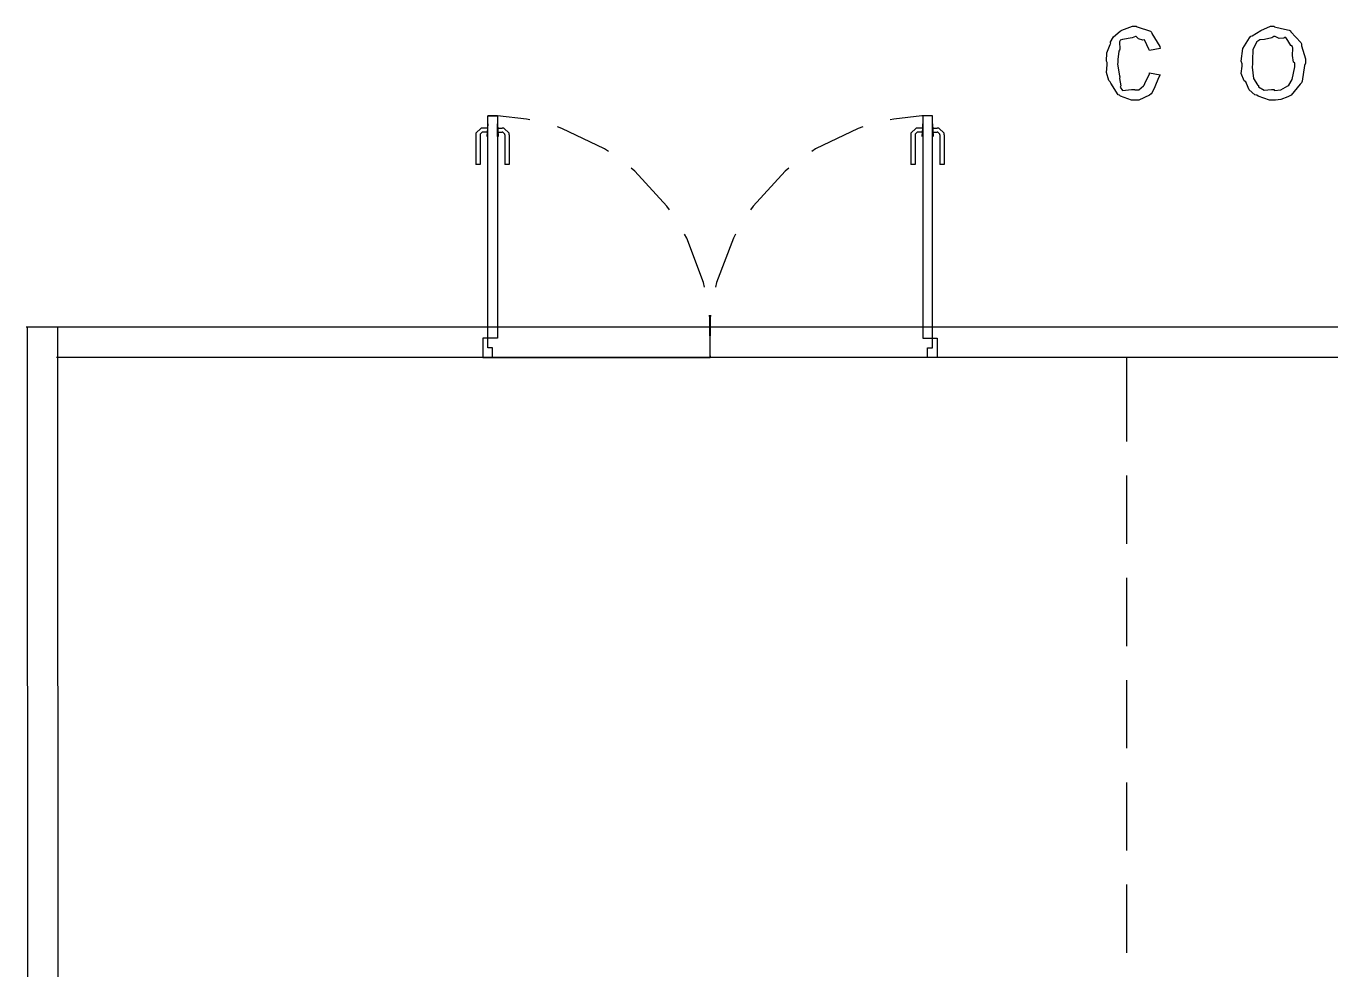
# Model space of a CAD drawing. Extents: x 0 to 23.4, y 0 to 16.5.
# Drawn here: x 8.201 to 9.332, y 5.251 to 6.068 of the extents above; entities that cross this region are included whole.
import ezdxf

# ---------------------------------------------------------------- set-up
doc = ezdxf.new("R2010")
doc.units = 0
doc.layers.get('0').update_dxf_attribs({"linetype": 'CONTINUOUS'})

msp = doc.modelspace()

# ---------------------------------------------------------------- linework, layer by layer
at = {"color": 0}
for points in [[(9.17464, 6.02772), (9.18375, 6.02576), (9.18229, 6.02339), (9.17904, 6.0154), (9.17686, 6.01047), (9.17594, 6.0095), (9.17458, 6.00814), (9.16531, 6.00407), (9.16228, 6.00407), (9.15886, 6.00407), (9.14947, 6.00754), (9.1486, 6.00819), (9.14725, 6.00857), (9.141, 6.01867), (9.14057, 6.01992), (9.13917, 6.02106), (9.13715, 6.02778), (9.13797, 6.03444), (9.13797, 6.03662), (9.13721, 6.03782), (9.13753, 6.04497), (9.14046, 6.05214), (9.141, 6.05333), (9.14051, 6.05393), (9.14333, 6.05886), (9.14914, 6.06381), (9.15013, 6.0644), (9.15044, 6.06461), (9.15978, 6.06808), (9.16292, 6.06808), (9.16374, 6.06739), (9.17529, 6.06375), (9.17617, 6.06288), (9.1766, 6.06179), (9.18338, 6.05029), (9.18375, 6.04878), (9.17464, 6.04704), (9.17404, 6.04801), (9.17057, 6.05572), (9.17008, 6.05615), (9.16889, 6.05588), (9.16487, 6.05697), (9.16292, 6.05897), (9.16228, 6.05897), (9.15961, 6.058), (9.15104, 6.05653), (9.14903, 6.05578), (9.14903, 6.05572), (9.14865, 6.05442), (9.14882, 6.04818), (9.1486, 6.04725), (9.14785, 6.04628), (9.14708, 6.03907), (9.14708, 6.03662), (9.14671, 6.03504), (9.14849, 6.02496), (9.14882, 6.02403), (9.1486, 6.02263), (9.14963, 6.01628), (9.14947, 6.01579), (9.14919, 6.01531), (9.1511, 6.01237), (9.15896, 6.01318), (9.16163, 6.01318), (9.16178, 6.01281), (9.16542, 6.01297), (9.16928, 6.01628), (9.16986, 6.01687), (9.16986, 6.01687), (9.17111, 6.01986), (9.17443, 6.02653), (9.17464, 6.02772)], [(9.25478, 6.03532), (9.25401, 6.0376), (9.25549, 6.04861), (9.26107, 6.058), (9.26237, 6.0594), (9.2634, 6.05974), (9.27089, 6.06424), (9.27946, 6.06808), (9.28233, 6.06808), (9.28293, 6.06739), (9.28879, 6.06603), (9.29557, 6.06467), (9.29665, 6.06396), (9.29693, 6.06299), (9.30567, 6.05393), (9.30621, 6.05268), (9.30638, 6.05089), (9.30968, 6.03971), (9.30968, 6.03597), (9.30897, 6.03407), (9.30675, 6.02029), (9.30621, 6.01904), (9.30518, 6.01774), (9.29731, 6.0084), (9.29622, 6.00776), (9.29438, 6.00683), (9.28836, 6.00456), (9.28381, 6.00407), (9.28233, 6.00407), (9.27865, 6.00407), (9.26867, 6.00754), (9.26758, 6.00819), (9.26585, 6.00857), (9.26101, 6.01275), (9.25857, 6.0185), (9.25803, 6.01969), (9.25646, 6.02078), (9.25401, 6.02707), (9.25478, 6.03326), (9.25478, 6.03532)], [(9.26389, 6.03532), (9.26351, 6.03256), (9.2646, 6.02274), (9.26824, 6.01731), (9.2691, 6.01665), (9.2691, 6.01557), (9.27376, 6.01247), (9.28017, 6.01318), (9.28233, 6.01318), (9.28293, 6.01243), (9.28847, 6.01297), (9.29449, 6.01628), (9.29536, 6.01687), (9.29536, 6.01687), (9.29824, 6.02197), (9.30057, 6.03267), (9.30057, 6.03618), (9.29943, 6.03694), (9.29833, 6.04254), (9.29872, 6.0491), (9.29839, 6.05029), (9.2971, 6.05122), (9.29428, 6.05556), (9.29254, 6.05826), (9.29189, 6.05832), (9.29101, 6.05761), (9.28683, 6.05724), (9.28342, 6.05897), (9.28233, 6.05897), (9.28049, 6.058), (9.27414, 6.05653), (9.27018, 6.05626), (9.26932, 6.05572), (9.26758, 6.05442), (9.264, 6.04785), (9.26389, 6.03847), (9.26389, 6.03532)], [(8.60113, 5.7979), (8.60113, 5.9905), (8.60949, 5.9905), (8.60949, 5.7979), (8.60113, 5.7979)], [(8.98643, 5.7979), (8.98643, 5.9905), (8.97808, 5.9905), (8.97808, 5.7979), (8.98643, 5.7979)], [(8.59694, 5.78114), (8.60531, 5.78114), (8.60531, 5.7895), (8.60113, 5.7895), (8.60113, 5.7979), (8.59694, 5.7979), (8.59694, 5.78114)], [(8.99061, 5.78114), (8.98226, 5.78114), (8.98226, 5.7895), (8.98643, 5.7895), (8.98643, 5.7979), (8.99061, 5.7979), (8.99061, 5.78114)]]:
    msp.add_lwpolyline(points, close=True, dxfattribs=at)
for points in [[(8.60113, 5.97233), (8.60113, 5.98356), (8.60047, 5.97233)], [(8.63764, 5.98699), (8.6346, 5.98757), (8.60949, 5.9905), (8.60113, 5.9905)], [(8.60949, 5.97233), (8.60949, 5.98356), (8.61019, 5.97233)], [(8.98643, 5.9905), (8.97726, 5.9905), (8.9529, 5.98757), (8.94993, 5.98699)], [(8.97808, 5.97233), (8.97808, 5.98356), (8.97737, 5.97233)], [(8.98643, 5.97233), (8.98643, 5.98356), (8.98708, 5.97233)], [(8.59694, 5.97982), (8.59543, 5.97982), (8.59093, 5.97532), (8.59093, 5.97379)], [(8.59093, 5.97379), (8.59093, 5.94829)], [(8.59694, 5.97613), (8.59636, 5.97613), (8.59461, 5.97439), (8.59461, 5.97379)], [(8.59462, 5.97379), (8.59462, 5.94829)], [(8.60047, 5.97982), (8.59694, 5.97982)], [(8.60047, 5.97613), (8.59694, 5.97613)], [(8.61019, 5.97982), (8.61372, 5.97982)], [(8.61019, 5.97613), (8.61372, 5.97613)], [(8.61974, 5.97379), (8.61974, 5.97532), (8.61518, 5.97982), (8.61372, 5.97982)], [(8.61606, 5.97379), (8.61604, 5.97439), (8.61426, 5.97613), (8.61372, 5.97613)], [(8.61604, 5.97379), (8.61604, 5.94829)], [(8.61974, 5.97379), (8.61974, 5.94829)], [(8.70574, 5.95958), (8.70226, 5.96181), (8.66531, 5.97949), (8.66146, 5.98074)], [(8.92611, 5.98074), (8.92219, 5.97949), (8.88525, 5.96181), (8.88183, 5.95958)], [(8.97385, 5.97982), (8.97233, 5.97982), (8.96783, 5.97532), (8.96783, 5.97379)], [(8.96783, 5.97379), (8.96783, 5.94829)], [(8.97385, 5.97613), (8.97325, 5.97613), (8.97151, 5.97439), (8.97151, 5.97379)], [(8.97151, 5.97379), (8.97151, 5.94829)], [(8.97737, 5.97982), (8.97385, 5.97982)], [(8.97737, 5.97613), (8.97385, 5.97613)], [(8.98708, 5.97982), (8.99061, 5.97982)], [(8.98708, 5.97613), (8.99061, 5.97613)], [(8.99664, 5.97379), (8.99664, 5.97532), (8.99208, 5.97982), (8.99061, 5.97982)], [(8.99294, 5.97379), (8.99294, 5.97439), (8.99115, 5.97613), (8.99061, 5.97613)], [(8.99294, 5.97379), (8.99294, 5.94829)], [(8.99664, 5.97379), (8.99664, 5.94829)], [(8.59462, 5.94829), (8.59093, 5.94829)], [(8.61974, 5.94829), (8.61604, 5.94829)], [(8.97151, 5.94829), (8.96783, 5.94829)], [(8.99664, 5.94829), (8.99294, 5.94829)], [(8.75874, 5.90886), (8.75635, 5.91222), (8.72863, 5.94239), (8.72547, 5.94499)], [(8.86208, 5.94499), (8.85894, 5.94239), (8.83117, 5.91222), (8.82883, 5.90886)], [(8.78907, 5.84201), (8.78808, 5.84603), (8.77354, 5.88433), (8.77165, 5.88792)], [(8.81592, 5.88792), (8.81396, 5.88433), (8.79943, 5.84608), (8.7985, 5.84207)], [(8.79378, 5.78114), (8.794, 5.78424), (8.79362, 5.81478), (8.79329, 5.81782)], [(8.79428, 5.81782), (8.79394, 5.81478), (8.79351, 5.78424), (8.79378, 5.78114)], [(12.1239, 5.80735), (8.20111, 5.80735)], [(8.2021, 5.80735), (8.2029, 3.94308)], [(8.2021, 5.80735), (8.2029, 3.94308)], [(8.22835, 5.80735), (8.22917, 3.94308)], [(12.0986, 5.78114), (8.22732, 5.78114)], [(8.60113, 5.78114), (8.79378, 5.78114)], [(8.98643, 5.78114), (8.79378, 5.78114)], [(9.15463, 5.78114), (9.15463, 5.70833)], [(9.15463, 5.67882), (9.15463, 5.61979)], [(9.15463, 5.59028), (9.15463, 5.53119)], [(9.15463, 5.50168), (9.15463, 5.4426)], [(9.15463, 5.41308), (9.15463, 5.35406)], [(9.15463, 5.32454), (9.15463, 5.26546)]]:
    msp.add_lwpolyline(points, dxfattribs=at)

doc.saveas('drawing.dxf')
